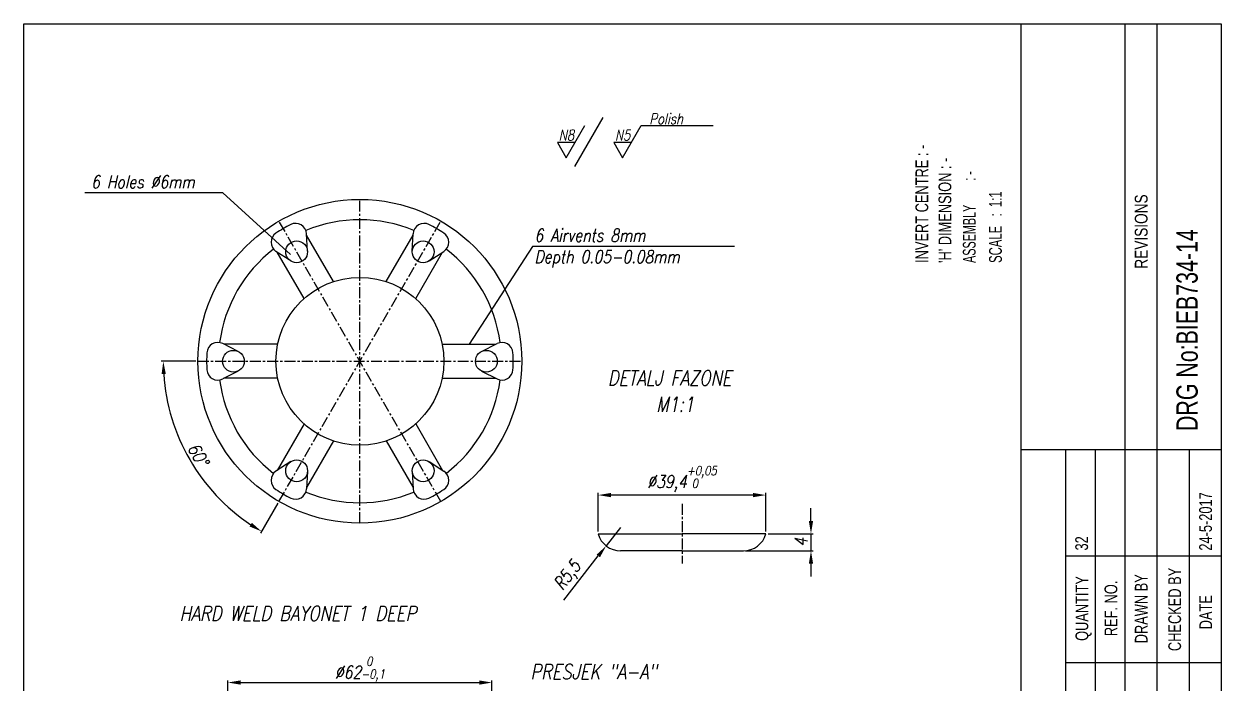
# Model space of a CAD drawing. Header units: millimetres. Extents: x 5 to 286, y 5 to 409.
# Drawn here: x 5 to 286, y 254.2 to 409 of the extents above; entities that cross this region are included whole.
import ezdxf

# ---------------------------------------------------------------- set-up
doc = ezdxf.new("R2010")
doc.units = ezdxf.units.MM
doc.header["$LTSCALE"] = 0.2
doc.linetypes.add('CENTERX2', pattern=[20.32, 12.7, -2.54, 2.54, -2.54])
doc.layers.get('0').update_dxf_attribs({"lineweight": 15})
for name, color, linetype in [('CENTERLINE', 4, 'CENTERX2'), ('DIMENSIONS', 2, 'Continuous'), ('TEXT', 2, 'Continuous')]:
    doc.layers.add(name, color=color, linetype=linetype)
doc.layers.add('OUTLINE', color=7, linetype='Continuous', lineweight=25)
doc.styles.add('ITALICT', font='italict', dxfattribs={"width": 0.8, "height": 3})
doc.styles.add('SLDTEXTSTYLE0', font='TXT', dxfattribs={"width": 0.75})
doc.styles.add('SLDTEXTSTYLE3', font='TXT', dxfattribs={"width": 0.797872})
doc.styles.add('SLDTEXTSTYLE5', font='TXT', dxfattribs={"width": 0.660714})
doc.styles.add('SLDTEXTSTYLE6', font='TXT', dxfattribs={"width": 0.631579})
doc.dimstyles.new('ISO-25', dxfattribs={"dimtxt": 3, "dimasz": 3, "dimexe": 0.5, "dimexo": 0.5, "dimgap": 0.8, "dimtad": 1, "dimtxsty": 'ITALICT', "dimcen": 0, "dimadec": 0, "dimazin": 0, "dimtfac": 1, "dimtmove": 0, "dimatfit": 3, "dimfxl": 1, "dimarcsym": 0})

# ---------------------------------------------------------------- blocks, each defined once
blk = doc.blocks.new('*D4')
at = {"layer": 'DEFPOINTS', "color": 0}
for p in [(114.86, 254.35), (52.86, 226.67), (114.86, 226.67)]:
    blk.add_point(p, dxfattribs=at)
at = {"layer": 'DIMENSIONS', "color": 0, "lineweight": -2}
for p, q in [((52.86, 227.17), (52.86, 254.85)), ((55.86, 254.35), (111.86, 254.35)), ((114.86, 227.17), (114.86, 254.85))]:
    blk.add_line(p, q, dxfattribs=at)
at = {"layer": 'DIMENSIONS', "color": 0}
for points in [[(55.86, 254.85), (55.86, 253.85), (52.86, 254.35)], [(111.86, 253.85), (111.86, 254.85), (114.86, 254.35)]]:
    blk.add_solid(points, dxfattribs=at)
at = {"layer": 'DIMENSIONS', "color": 0, "insert": (83.86, 257.84), "char_height": 3, "attachment_point": 5, "style": 'ITALICT'}
blk.add_mtext('%%C62{}{\\H0.71x;\\C3;\\S 0^ -0,1;}', dxfattribs=at)
blk = doc.blocks.new('*D15')
at = {"layer": 'DEFPOINTS', "color": 0}
for p in [(102.86, 362.7), (45.86, 329.79), (121.86, 329.79), (40.5, 314.01), (64.86, 296.88)]:
    blk.add_point(p, dxfattribs=at)
at = {"layer": 'DIMENSIONS', "color": 0, "lineweight": -2}
for p, q in [((45.36, 329.79), (37.21, 329.79)), ((64.61, 296.45), (60.54, 289.4))]:
    blk.add_line(p, q, dxfattribs=at)
blk.add_arc((83.86, 329.79), 46.14, 183.726, 236.274, dxfattribs=at)
at = {"layer": 'DIMENSIONS', "color": 0}
for points in [[(38.31, 326.81), (37.31, 326.77), (37.71, 329.79)], [(57.97, 290.99), (58.5, 291.84), (60.79, 289.83)]]:
    blk.add_solid(points, dxfattribs=at)
at = {"layer": 'DIMENSIONS', "color": 0, "insert": (45.89, 307.87), "char_height": 3, "attachment_point": 5, "rotation": 300, "style": 'ITALICT'}
blk.add_mtext('60%%d', dxfattribs=at)
blk = doc.blocks.new('*D23')
at = {"layer": 'DEFPOINTS', "color": 0}
for p in [(179.17, 289.28), (173.88, 285.28), (189.74, 285.28)]:
    blk.add_point(p, dxfattribs=at)
at = {"layer": 'DIMENSIONS', "color": 0, "lineweight": -2}
for p, q in [((189.74, 292.28), (189.74, 295.28)), ((179.67, 289.28), (190.24, 289.28)), ((189.74, 289.28), (189.74, 285.28)), ((174.38, 285.28), (190.24, 285.28)), ((189.74, 282.28), (189.74, 279.28))]:
    blk.add_line(p, q, dxfattribs=at)
at = {"layer": 'DIMENSIONS', "color": 0}
for points in [[(189.24, 292.28), (190.24, 292.28), (189.74, 289.28)], [(190.24, 282.28), (189.24, 282.28), (189.74, 285.28)]]:
    blk.add_solid(points, dxfattribs=at)
at = {"layer": 'DIMENSIONS', "color": 0, "insert": (187.44, 287.28), "char_height": 3, "attachment_point": 5, "rotation": 90, "style": 'ITALICT'}
blk.add_mtext('4', dxfattribs=at)
blk = doc.blocks.new('*D24')
at = {"layer": 'DEFPOINTS', "color": 0}
for p in [(139.77, 298.37), (139.77, 289.28), (179.17, 289.28)]:
    blk.add_point(p, dxfattribs=at)
at = {"layer": 'DIMENSIONS', "color": 0, "lineweight": -2}
for p, q in [((139.77, 289.78), (139.77, 298.87)), ((176.17, 298.37), (142.77, 298.37)), ((179.17, 289.78), (179.17, 298.87))]:
    blk.add_line(p, q, dxfattribs=at)
at = {"layer": 'DIMENSIONS', "color": 0}
for points in [[(142.77, 298.87), (142.77, 297.87), (139.77, 298.37)], [(176.17, 297.87), (176.17, 298.87), (179.17, 298.37)]]:
    blk.add_solid(points, dxfattribs=at)
at = {"layer": 'DIMENSIONS', "color": 0, "insert": (159.47, 302.14), "char_height": 3, "attachment_point": 5, "style": 'ITALICT'}
blk.add_mtext('%%c39,4{}{\\H0.71x;\\C3;\\S+0,05^  0;}', dxfattribs=at)
blk = doc.blocks.new('*D32')
at = {"layer": 'DEFPOINTS', "color": 0}
for p in [(145.06, 290.78), (141.67, 286.45)]:
    blk.add_point(p, dxfattribs=at)
at = {"layer": 'DIMENSIONS', "color": 0, "lineweight": -2}
for p, q in [((145.06, 290.78), (141.67, 286.45)), ((131.71, 273.7), (139.82, 284.08))]:
    blk.add_line(p, q, dxfattribs=at)
at = {"layer": 'DIMENSIONS', "color": 0}
blk.add_solid([(140.22, 283.77), (139.43, 284.39), (141.67, 286.45)], dxfattribs=at)
at = {"layer": 'DIMENSIONS', "color": 0, "insert": (132.81, 279.3), "char_height": 3, "attachment_point": 5, "rotation": 51.9982, "style": 'ITALICT'}
blk.add_mtext('R5,5', dxfattribs=at)

msp = doc.modelspace()

# ---------------------------------------------------------------- hatches: boundary and pattern name
h = msp.add_hatch()
h.set_pattern_fill('ANSI31', color=256, scale=15)
h.paths.add_polyline_path([(162.267, 298.185, 0.5870088), (157.692, 295.631), (160.692, 295.631, -0.1389983)])
h.paths.add_polyline_path([(198.518, 298.185, -0.1389983), (200.092, 295.631), (203.092, 295.631, 0.5870088)])

# ---------------------------------------------------------------- linework, layer by layer
at = {"layer": 'CENTERLINE'}
for p, q in [((83.855, 291.789), (83.855, 367.789)), ((64.855, 296.88), (102.855, 362.698)), ((102.855, 296.88), (64.855, 362.698)), ((45.855, 329.789), (121.855, 329.789)), ((159.467, 296.279), (159.467, 282.279))]:
    msp.add_line(p, q, dxfattribs=at)
at = {"layer": 'OUTLINE'}
for p, q in [((5, 5), (5, 409)), ((5, 409), (286, 409)), ((239, 409), (239, 5)), ((263.5, 96), (263.5, 409)), ((271, 309), (271, 409)), ((286, 409), (286, 5)), ((71.568, 355.64), (71.346, 359.749)), ((96.143, 355.64), (96.365, 359.749)), ((77.675, 348.494), (71.363, 359.425)), ((90.036, 348.494), (96.347, 359.425)), ((67.611, 353.356), (64.164, 355.602)), ((70.746, 344.494), (64.435, 355.425)), ((96.964, 344.494), (103.276, 355.425)), ((100.1, 353.356), (103.547, 355.602)), ((55.324, 332.073), (51.655, 333.935)), ((64.566, 333.789), (51.943, 333.789)), ((103.145, 333.789), (115.768, 333.789)), ((112.387, 332.073), (116.056, 333.935)), ((55.324, 327.504), (51.655, 325.642)), ((112.387, 327.504), (116.056, 325.642)), ((64.566, 325.789), (51.943, 325.789)), ((103.145, 325.789), (115.768, 325.789)), ((70.746, 315.083), (64.435, 304.152)), ((96.964, 315.083), (103.276, 304.152)), ((77.675, 311.083), (71.363, 300.152)), ((90.036, 311.083), (96.347, 300.152)), ((286, 309), (239, 309)), ((249.5, 309), (249.5, 156)), ((256.5, 156), (256.5, 309)), ((271, 156), (271, 309)), ((278.5, 309), (278.5, 96)), ((67.611, 306.222), (64.164, 303.975)), ((71.568, 303.937), (71.346, 299.829)), ((96.143, 303.937), (96.365, 299.829)), ((100.1, 306.222), (103.547, 303.975)), ((139.767, 289.279), (159.467, 289.279)), ((179.167, 289.279), (159.467, 289.279)), ((159.467, 285.279), (145.058, 285.279)), ((159.467, 285.279), (173.875, 285.279)), ((286, 284), (249.5, 284)), ((286, 259), (249.5, 259))]:
    msp.add_line(p, q, dxfattribs=at)
for centre, radius in [((83.855, 329.789), 38), ((69.01, 355.502), 2.562), ((98.701, 355.502), 2.562), ((83.855, 329.789), 19.7), ((54.164, 329.789), 2.562), ((113.547, 329.789), 2.562), ((69.01, 304.075), 2.562), ((98.701, 304.075), 2.562)]:
    msp.add_circle(centre, radius, dxfattribs=at)
for centre, radius, start, end in [((83.855, 329.789), 33.218, 67.58897, 112.41103), ((65.563, 357.748), 2.562, 123.19473, 236.90733), ((83.855, 329.789), 35.974, 116.80527, 123.19473), ((68.788, 359.61), 2.562, 3.09267, 116.80527), ((98.923, 359.61), 2.562, 63.19473, 176.90733), ((83.855, 329.789), 35.974, 56.80527, 63.19473), ((102.148, 357.748), 2.562, 303.09267, 56.80527), ((83.855, 329.789), 33.218, 127.58897, 172.41103), ((83.855, 329.789), 33.218, 7.58897, 52.41103), ((83.855, 329.789), 35.974, 176.80527, 183.19473), ((50.495, 331.651), 2.562, 63.09267, 176.80527), ((117.216, 331.651), 2.562, 3.19473, 116.90733), ((83.855, 329.789), 35.974, 356.80527, 3.19473), ((50.495, 327.927), 2.562, 183.19473, 296.90733), ((117.216, 327.927), 2.562, 243.09267, 356.80527), ((83.855, 329.789), 33.218, 187.58897, 232.41103), ((83.855, 329.789), 33.218, 307.58897, 352.41103), ((65.563, 301.829), 2.562, 123.09267, 236.80527), ((102.148, 301.829), 2.562, 303.19473, 56.90733), ((83.855, 329.789), 35.974, 236.80527, 243.19473), ((68.788, 299.967), 2.562, 243.19473, 356.90733), ((83.855, 329.789), 33.218, 247.58897, 292.41103), ((98.923, 299.967), 2.562, 183.09267, 296.80527), ((83.855, 329.789), 35.974, 296.80527, 303.19473), ((145.058, 290.779), 5.5, 195.82662, 270), ((173.875, 290.779), 5.5, 270, 344.17338)]:
    msp.add_arc(centre, radius, start, end, dxfattribs=at)
at = {"layer": 'TEXT'}
for p, q in [((132.312, 377.597), (136.662, 385.132)), ((134.332, 375.52), (140.985, 387.042)), ((145.502, 377.597), (149.852, 385.132)), ((149.852, 385.132), (166.797, 385.132)), ((134.361, 381.145), (130.264, 381.145)), ((130.264, 381.145), (132.312, 377.597)), ((147.55, 381.145), (143.454, 381.145)), ((143.454, 381.145), (145.502, 377.597)), ((51.685, 369.366), (19.29, 369.366)), ((51.685, 369.366), (67.601, 354.869)), ((124.364, 356.733), (109.517, 333.789)), ((171.789, 356.733), (124.364, 356.733))]:
    msp.add_line(p, q, dxfattribs=at)

# ---------------------------------------------------------------- texts
at = {"layer": 'TEXT', "style": 'ITALICT', "width": 0.8}
for s, height, p in [('Polish', 2.5, (151.842, 385.485)), ('N8', 2.5, (130.551, 381.644)), ('N5', 2.5, (143.741, 381.644)), ('6 Holes %%c6mm', 3, (20.768, 370.421)), ('6 Airvents 8mm ', 3, (124.838, 357.869)), ('Depth 0.05-0.08mm', 3, (124.838, 352.83)), ('DETALJ FAZONE', 3.5, (142.03, 324.135)), ('M1:1', 3.5, (153.407, 317.92)), ('HARD WELD BAYONET 1 DEEP', 3.5, (41.509, 268.811)), ('PRESJEK "A-A"', 3.5, (123.86, 255.145))]:
    msp.add_text(s, height=height, dxfattribs=at).set_placement(p)
at = {"layer": 'TEXT', "rotation": 90}
for s, insert, char_height, attachment_point, style in [('INVERT CENTRE : -', (214.265, 352.886), 3, 1, 'SLDTEXTSTYLE0'), ("'H' DIMENSION : -", (219.676, 352.886), 3, 1, 'SLDTEXTSTYLE0'), ('ASSEMBLY        : -', (225.395, 352.886), 3, 1, 'SLDTEXTSTYLE6'), ('SCALE   :  1:1', (231.541, 352.886), 3, 1, 'SLDTEXTSTYLE5'), ('REVISIONS', (265.756, 360.254), 3, 2, 'SLDTEXTSTYLE3'), ('{DRG No:BIEB734-14}', (275.518, 313.412), 5, 1, 'SLDTEXTSTYLE0'), ('24-5-2017', (280.865, 285.319), 3, 1, 'SLDTEXTSTYLE0'), ('32', (251.777, 285.355), 3, 1, 'SLDTEXTSTYLE0'), ('CHECKED BY', (273.618, 271.516), 3, 2, 'SLDTEXTSTYLE0'), ('QUANTITY', (251.835, 271.739), 3, 2, 'SLDTEXTSTYLE0'), ('DRAWN BY', (265.756, 271.674), 3, 2, 'SLDTEXTSTYLE0'), ('REF. NO.', (258.647, 271.755), 3, 2, 'SLDTEXTSTYLE0'), ('DATE', (280.911, 270.87), 3, 2, 'SLDTEXTSTYLE0')]:
    msp.add_mtext(s, dxfattribs=dict(at, insert=insert, char_height=char_height, attachment_point=attachment_point, style=style))

# ---------------------------------------------------------------- dimensions: what is measured, and where the dimension line sits
at = {"layer": 'DIMENSIONS'}
dim = msp.add_angular_dim_2l(base=(40.498, 314.008), line1=((64.855, 296.88), (102.855, 362.698)), line2=((45.855, 329.789), (121.855, 329.789)), dimstyle='ISO-25', dxfattribs=at)
dim.commit()
dim.dimension.update_dxf_attribs({"geometry": '*D15', "text_midpoint": (45.888, 307.868)})
dim = msp.add_linear_dim(base=(139.767, 298.372), p1=(179.167, 289.279), p2=(139.767, 289.279), text='%%c<>{}{\\H0.71x;\\C3;\\S+0,05^  0;}', dimstyle='ISO-25', override={"dimtp": 0.05, "dimtm": 0, "dimtdec": 2, "dimtzin": 8}, dxfattribs=at)
dim.commit()
dim.dimension.update_dxf_attribs({"geometry": '*D24', "text_midpoint": (159.467, 302.138)})
dim = msp.add_linear_dim(base=(189.739, 285.279), p1=(179.167, 289.279), p2=(173.875, 285.279), angle=90, dimstyle='ISO-25', dxfattribs=at)
dim.commit()
dim.dimension.update_dxf_attribs({"geometry": '*D23', "text_midpoint": (187.439, 287.279)})
dim = msp.add_radius_dim(center=(145.058, 290.779), mpoint=(141.672, 286.446), dimstyle='ISO-25', dxfattribs=at)
dim.commit()
dim.dimension.update_dxf_attribs({"geometry": '*D32', "text_midpoint": (132.812, 279.298)})
dim = msp.add_linear_dim(base=(114.855, 254.353), p1=(52.855, 226.669), p2=(114.855, 226.669), text='%%C<>{}{\\H0.71x;\\C3;\\S 0^ -0,1;}', dimstyle='ISO-25', override={"dimtp": 0, "dimtm": 0.1, "dimtdec": 2, "dimtmove": 0, "dimtzin": 8}, dxfattribs=at)
dim.commit()
dim.dimension.update_dxf_attribs({"geometry": '*D4', "text_midpoint": (83.855, 254.353), "dimtype": 160})

doc.saveas('drawing.dxf')
